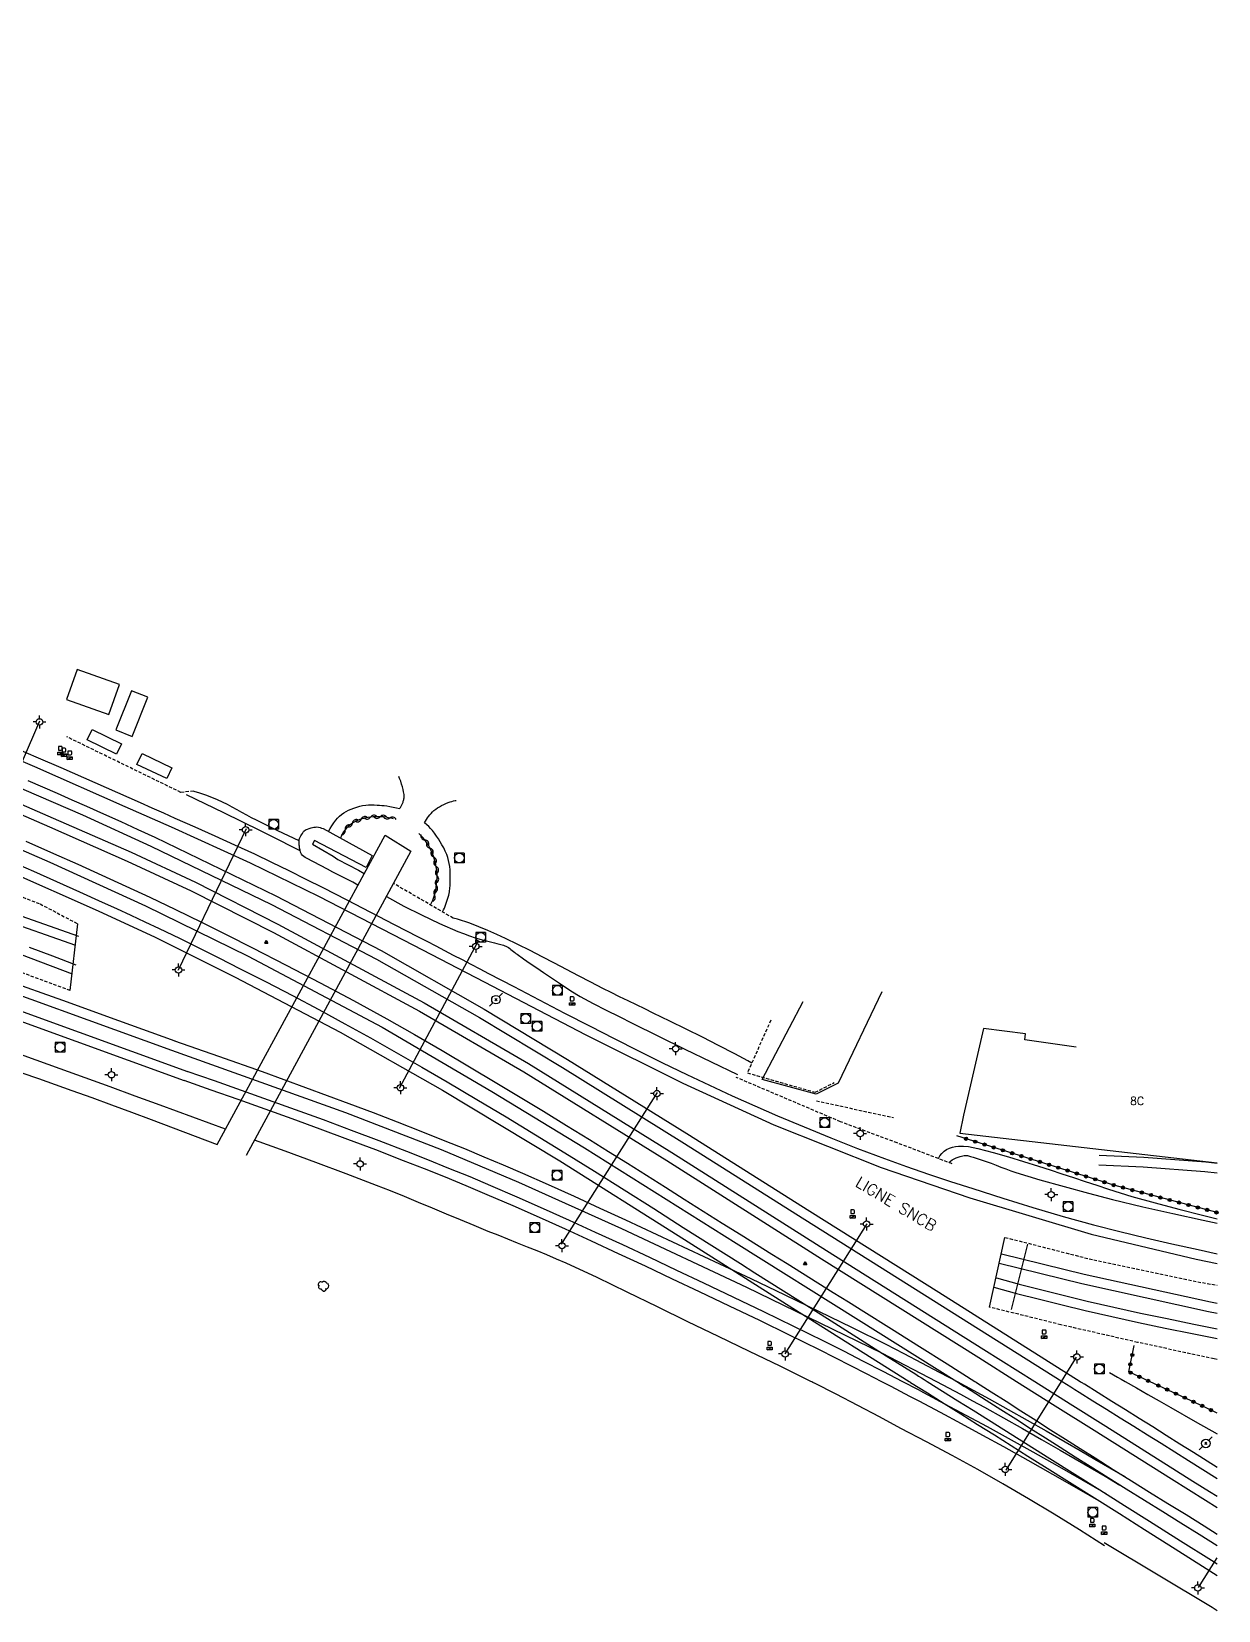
# Model space of a CAD drawing. Header units: millimetres. Extents: x 185000 to 186000, y 127999 to 129000.
# Drawn here: x 185816.1 to 186000.2, y 128635.5 to 128880.3 of the extents above; entities that cross this region are included whole.
import ezdxf
from ezdxf.enums import TextEntityAlignment as Align

# ---------------------------------------------------------------- set-up
doc = ezdxf.new("R2010")
doc.units = ezdxf.units.MM
doc.linetypes.add('DASHED', pattern=[0.75, 0.5, -0.25])
doc.layers.get('0').update_dxf_attribs({"linetype": 'CONTINUOUS'})
for name, color, linetype in [('W0101', 7, 'CONTINUOUS'), ('W0104', 1, 'CONTINUOUS'), ('W0105', 7, 'CONTINUOUS'), ('W0112', 1, 'DASHED'), ('W0120', 7, 'CONTINUOUS'), ('W0211', 2, 'CONTINUOUS'), ('W0214', 2, 'CONTINUOUS'), ('W0300', 7, 'CONTINUOUS'), ('W0310', 3, 'CONTINUOUS'), ('W0323', 7, 'CONTINUOUS'), ('W0333', 7, 'CONTINUOUS'), ('W0420', 7, 'CONTINUOUS'), ('W0438', 7, 'CONTINUOUS'), ('W0439', 7, 'CONTINUOUS'), ('W0473', 7, 'CONTINUOUS'), ('W0610', 7, 'CONTINUOUS'), ('W0611', 7, 'CONTINUOUS'), ('W0700', 7, 'CONTINUOUS'), ('W0850', 7, 'CONTINUOUS'), ('W0989', 7, 'CONTINUOUS'), ('W0991', 7, 'CONTINUOUS'), ('W1102', 7, 'CONTINUOUS')]:
    doc.layers.add(name, color=color, linetype=linetype)
doc.styles.get("Standard").update_dxf_attribs({"font": 'romans.shx', "width": 0.85})

# ---------------------------------------------------------------- blocks, each defined once
blk = doc.blocks.new('croix')
for p, q in [((-3, 0), (3, 0)), ((0, -3), (0, 3))]:
    blk.add_line(p, q)
blk = doc.blocks.new('T818')
at = {"color": 16, "linetype": 'Continuous', "xscale": 0.0001666666666666667, "yscale": 0.0001666666666666667}
blk.add_blockref('croix', (0, 0), dxfattribs=at)
blk = doc.blocks.new('T610')
for p, q in [((-0.500001, 0), (-1.000002, 0)), ((0, 0.500001), (0, 1.000002)), ((0.500001, 0), (1.000002, 0)), ((0, -0.500001), (0, -1.000002))]:
    blk.add_line(p, q)
blk.add_ellipse((0, 0), major_axis=(-0.353554, 0.353554), ratio=1, start_param=3.926990817, end_param=10.2101761242)
blk = doc.blocks.new('T420')
for p, q in [((0.75, 0.75), (-0.75, 0.75)), ((-0.75, 0.75), (-0.75, -0.75)), ((0.75, 0.75), (0.75, -0.75)), ((0.75, -0.75), (-0.75, -0.75))]:
    blk.add_line(p, q)
blk.add_ellipse((0, 0), major_axis=(-0.53, 0.53), ratio=1, start_param=3.926991, end_param=10.210176)
blk = doc.blocks.new('T438')
for p, q in [((-0.4, 0.2), (0.4, 0.2)), ((-0.4, -0.2), (-0.4, 0.2)), ((0.15, 1.1), (-0.3, 1.1)), ((-0.3, 1.1), (-0.3, 0.5)), ((-0.3, 0.5), (0.15, 0.5)), ((0.3, 0.65), (0.3, 0.95)), ((0.4, 0.2), (0.4, -0.2))]:
    blk.add_line(p, q)
at = {"flags": 128}
for points in [[(-0.4, -0.2), (0.4, 0.2)], [(0.4, -0.2), (-0.4, -0.2)]]:
    blk.add_lwpolyline(points, dxfattribs=at)
for centre, major_axis, start_param, end_param in [((0.15, 0.95), (0.106, -0.106), 0.785398, 2.356194), ((0.15, 0.65), (0.106, 0.106), 3.926991, 5.497787)]:
    blk.add_ellipse(centre, major_axis=major_axis, ratio=1, start_param=start_param, end_param=end_param)
blk = doc.blocks.new('T473')
for p, q in [((-0.166667, 0.166667), (0.166667, -0.166667)), ((-0.166667, -0.166667), (0.166667, 0.166667)), ((0.500001, 0.500001), (1.000002, 1.000002)), ((-1.000002, -1.000002), (-0.500001, -0.500001))]:
    blk.add_line(p, q)
blk.add_ellipse((0, 0), major_axis=(0.471405, 0.471405), ratio=1, start_param=5.4977871438, end_param=11.780972451)
blk = doc.blocks.new('T850')
for p, q in [((-0.25, -0.15), (0, 0.32)), ((0, 0.32), (0.25, -0.15)), ((-0.25, -0.15), (0.25, -0.15))]:
    blk.add_line(p, q)
for major_axis in [(-0.106, 0.106), (-0.0354, 0.0354), (-0.0236, 0.0236)]:
    blk.add_ellipse((0, 0), major_axis=major_axis, ratio=1, start_param=3.926991, end_param=10.210176)
blk = doc.blocks.new('T300')
for p, q in [((-0.8, 0.51), (-0.86, 0.34)), ((-0.86, 0.34), (-0.86, 0.17)), ((-0.86, 0.17), (-0.74, 0.06)), ((-0.69, 0.63), (-0.8, 0.51)), ((-0.8, -0.06), (-0.74, 0.06)), ((-0.74, 0.06), (-0.69, 0.11)), ((-0.57, 0.69), (-0.69, 0.63)), ((-0.46, 0.69), (-0.57, 0.69)), ((-0.29, 0.63), (-0.46, 0.69)), ((-0.29, 0.63), (-0.17, 0.74)), ((-0.23, 0.57), (-0.29, 0.63)), ((-0.17, 0.74), (-0.06, 0.8)), ((-0.06, 0.8), (0.06, 0.8)), ((0.06, 0.8), (0.23, 0.74)), ((0.23, 0.74), (0.34, 0.63)), ((0.34, 0.63), (0.4, 0.51)), ((0.46, 0.46), (0.34, 0.46)), ((0.4, 0.51), (0.4, 0.46)), ((0.57, 0.4), (0.46, 0.46)), ((0.57, 0.4), (0.69, 0.29)), ((0.69, 0.29), (0.74, 0.17)), ((0.74, 0.06), (0.69, -0.17)), ((0.74, 0.17), (0.74, 0.06)), ((-0.8, -0.17), (-0.8, -0.06)), ((-0.8, -0.23), (-0.8, -0.17)), ((-0.74, -0.34), (-0.8, -0.23)), ((-0.69, -0.4), (-0.74, -0.34)), ((-0.51, -0.46), (-0.69, -0.4)), ((-0.4, -0.46), (-0.51, -0.46)), ((-0.4, -0.46), (-0.34, -0.46)), ((-0.34, -0.46), (-0.34, -0.4)), ((-0.34, -0.51), (-0.34, -0.46)), ((-0.29, -0.63), (-0.34, -0.51)), ((-0.17, -0.74), (-0.29, -0.63)), ((-0.06, -0.8), (-0.17, -0.74)), ((0.06, -0.8), (-0.06, -0.8)), ((0.17, -0.74), (0.06, -0.8)), ((0.23, -0.69), (0.17, -0.74)), ((0.29, -0.46), (0.23, -0.46)), ((0.29, -0.63), (0.23, -0.69)), ((0.46, -0.4), (0.29, -0.46)), ((0.34, -0.51), (0.29, -0.63)), ((0.34, -0.51), (0.34, -0.46)), ((0.57, -0.34), (0.46, -0.4)), ((0.63, -0.29), (0.57, -0.34)), ((0.69, -0.17), (0.63, -0.29))]:
    blk.add_line(p, q)
blk = doc.blocks.new('t323o')
at = {"color": 0, "linetype": 'Continuous'}
for radius in [0.25, 0.15]:
    blk.add_circle((0, 0), radius, dxfattribs=at)
blk = doc.blocks.new('t310o')
at = {"color": 0, "linetype": 'Continuous'}
for centre, start, end in [((-0.5, 0.38), 216.8699, 323.1304), ((0.5, -0.37), 36.8699, 143.1303)]:
    blk.add_arc(centre, 0.625, start, end, dxfattribs=at)

msp = doc.modelspace()

# ---------------------------------------------------------------- linework, layer by layer
at = {"layer": 'W0101'}
msp.add_lwpolyline([(185970.25, 128724.93), (185963.77, 128725.72), (185960.66, 128712.32), (185960.08, 128709.5), (186000, 128704.89)], dxfattribs=at)
at = {"layer": 'W0104'}
msp.add_lwpolyline([(185947.98, 128731.42), (185941.23, 128717.27), (185937.78, 128715.54), (185929.45, 128717.84), (185935.77, 128729.95)], dxfattribs=at)
at = {"layer": 'W0105'}
for points in [[(185858.77, 128752.15), (185858.54, 128752.26), (185858.33, 128752.41), (185858.15, 128752.59), (185857.99, 128752.79), (185857.84, 128753.08), (185857.75, 128753.39), (185857.69, 128753.71), (185857.65, 128754.02), (185857.63, 128754.17), (185857.62, 128754.31), (185857.6, 128754.46), (185857.6, 128754.61), (185857.6, 128754.75), (185857.61, 128754.9), (185857.63, 128755.05), (185857.67, 128755.19), (185857.75, 128755.41), (185857.87, 128755.6), (185858, 128755.79), (185858.12, 128755.97), (185858.17, 128756.07), (185858.22, 128756.17), (185858.28, 128756.27), (185858.35, 128756.35), (185858.61, 128756.53), (185858.89, 128756.66), (185859.18, 128756.76), (185859.47, 128756.84), (185859.69, 128756.9), (185859.91, 128756.95), (185860.13, 128756.98), (185860.36, 128756.99), (185860.61, 128756.96), (185860.85, 128756.91), (185861.09, 128756.83), (185861.32, 128756.73)], [(185861.32, 128756.73), (185868.94, 128752.59), (185867.98, 128750.7), (185860.01, 128754.88), (185859.69, 128754.34), (185862.88, 128752.45), (185863.62, 128751.96), (185866.82, 128750.29), (185867.71, 128749.79)], [(185866.71, 128747.95), (185865.94, 128748.43), (185862.81, 128749.99), (185862.03, 128750.44), (185858.77, 128752.15)]]:
    msp.add_lwpolyline(points, dxfattribs=at)
at = {"layer": 'W0112'}
for points in [[(185591.05, 128836.98), (185611.86, 128831.16), (185637.85, 128821.73), (185652.12, 128816.21), (185672.92, 128807.13), (185699.26, 128795.79), (185724.9, 128784.77), (185759.96, 128769.62), (185788.44, 128756.73), (185802.83, 128750.64), (185817.42, 128745.07), (185823.29, 128741.96)], [(185822.11, 128731.63), (185798.98, 128740.16), (185772.15, 128749.79), (185738.93, 128761.85), (185711.72, 128771.59), (185681.34, 128782.46), (185666.58, 128787.48), (185660.19, 128789.57), (185635.85, 128796.96), (185618.24, 128801.93), (185603.41, 128805.63), (185581.82, 128810.84), (185567.55, 128813.69)], [(185841.25, 128762.56), (185839.25, 128762.35), (185821.57, 128770.98)], [(185881.52, 128742.85), (185872.24, 128748.24)], [(185930.77, 128727.01), (185930.77, 128727.01), (185927.13, 128718.85), (185937.67, 128715.86), (185940.6, 128717.35)], [(185958.88, 128704.76), (185950.38, 128707.99), (185941.59, 128711.27), (185925.4, 128718.15)], [(185937.83, 128714.52), (185949.81, 128711.93)], [(185967.09, 128693.35), (185980.85, 128689.84), (185996.98, 128686.46), (186000, 128685.92)], [(186000, 128674.43), (185999.52, 128674.51), (185987.67, 128677.06), (185975.77, 128679.79), (185964.7, 128682.53)]]:
    msp.add_lwpolyline(points, dxfattribs=at)
at = {"layer": 'W0120'}
for points in [[(185844.88, 128707.76), (185870.94, 128755.72), (185874.94, 128753.22), (185849.4, 128706.02)], [(185822.11, 128731.63), (185823.29, 128741.96)], [(185964.7, 128682.53), (185967.09, 128693.35)]]:
    msp.add_lwpolyline(points, dxfattribs=at)
at = {"layer": 'W0211'}
for points in [[(185840.11, 128762.03), (185842.99, 128760.65), (185845.86, 128759.26), (185848.72, 128757.85), (185851.58, 128756.44), (185853.12, 128755.67), (185854.66, 128754.89), (185856.19, 128754.11), (185857.72, 128753.32)], [(185871.14, 128746.21), (185873.85, 128744.73), (185876.6, 128743.34), (185879.39, 128742.03), (185882.21, 128740.8), (185883.11, 128740.45), (185884.01, 128740.13), (185884.93, 128739.82), (185885.85, 128739.54), (185886.25, 128739.42), (185886.66, 128739.32), (185887.07, 128739.22), (185887.48, 128739.12), (185887.89, 128739.03), (185888.29, 128738.93), (185888.7, 128738.82), (185889.1, 128738.7), (185889.3, 128738.64), (185889.49, 128738.57), (185889.68, 128738.5), (185889.86, 128738.4), (185890.07, 128738.28), (185890.28, 128738.14), (185890.47, 128738), (185890.66, 128737.85), (185890.85, 128737.7), (185891.04, 128737.54), (185891.23, 128737.39), (185891.42, 128737.25), (185892.43, 128736.54), (185893.45, 128735.83), (185894.47, 128735.13), (185895.49, 128734.44), (185896.9, 128733.49), (185898.32, 128732.54), (185899.75, 128731.6), (185901.2, 128730.72), (185903.19, 128729.62), (185905.22, 128728.59), (185907.26, 128727.58), (185909.29, 128726.58), (185913.36, 128724.55), (185917.43, 128722.55), (185921.52, 128720.56), (185925.61, 128718.59)], [(185836.04, 128713.87), (185832.17, 128715.27), (185828.3, 128716.68), (185824.43, 128718.08), (185820.56, 128719.48), (185814.96, 128721.5), (185809.36, 128723.52), (185803.75, 128725.53), (185798.14, 128727.54), (185793.77, 128729.08), (185789.39, 128730.62), (185785.01, 128732.16), (185780.63, 128733.68)], [(185846.17, 128710.13), (185836.04, 128713.87)], [(185936.99, 128671), (185932.24, 128673.35), (185927.46, 128675.66), (185922.68, 128677.95), (185917.9, 128680.25), (185913.2, 128682.55), (185908.51, 128684.87), (185903.81, 128687.14), (185899.05, 128689.33), (185897.55, 128689.98), (185896.05, 128690.62), (185894.53, 128691.24), (185893.02, 128691.85), (185891.5, 128692.45), (185889.98, 128693.06), (185888.46, 128693.67), (185886.94, 128694.28), (185884.78, 128695.17), (185882.62, 128696.07), (185880.46, 128696.97), (185878.3, 128697.87), (185876.14, 128698.77), (185873.97, 128699.66), (185871.8, 128700.54), (185869.62, 128701.4), (185864.91, 128703.21), (185860.18, 128704.98), (185855.44, 128706.71), (185850.69, 128708.4)], [(185958.39, 128704.95), (185958.92, 128705.36), (185959.5, 128705.68), (185960.13, 128705.91), (185960.78, 128706.03), (185961.26, 128706.02), (185961.73, 128705.91), (185962.17, 128705.76), (185962.61, 128705.62), (185963.39, 128705.38), (185964.17, 128705.11), (185964.94, 128704.83), (185965.71, 128704.54), (185966.47, 128704.25), (185967.24, 128703.96), (185968.01, 128703.68), (185968.79, 128703.43), (185972.52, 128702.29), (185976.26, 128701.22), (185980.02, 128700.21), (185983.79, 128699.24), (185988.46, 128698.1), (185993.15, 128697.03), (185997.85, 128696), (186000, 128695.53)], [(185982.53, 128645.52), (185978.64, 128648), (185974.71, 128650.44), (185970.76, 128652.82), (185966.78, 128655.15), (185962.86, 128657.36), (185958.9, 128659.51), (185954.93, 128661.62), (185950.95, 128663.73), (185947.61, 128665.5), (185944.27, 128667.27), (185940.91, 128669.01), (185937.54, 128670.72), (185937.41, 128670.79), (185937.27, 128670.86), (185937.13, 128670.93), (185936.99, 128671)], [(185983.31, 128672.38), (185983.92, 128672.04), (185984.53, 128671.69), (185985.13, 128671.35), (185985.74, 128671)], [(185985.74, 128671), (185987.5, 128669.99), (185989.27, 128668.98), (185991.03, 128667.98), (185992.79, 128666.97), (185996.59, 128664.81), (186000, 128662.89)]]:
    msp.add_lwpolyline(points, dxfattribs=at)
at = {"layer": 'W0214'}
for points in [[(185841.25, 128762.56), (185842.18, 128762.28), (185843.09, 128761.97), (185844, 128761.63), (185844.89, 128761.25), (185845.66, 128760.89), (185846.43, 128760.51), (185847.19, 128760.11), (185847.93, 128759.7), (185848.68, 128759.29), (185849.43, 128758.88), (185850.18, 128758.47), (185850.94, 128758.08), (185852.59, 128757.26), (185854.25, 128756.45), (185855.91, 128755.66), (185857.58, 128754.88)], [(185927.8, 128720.37), (185927.2, 128720.72), (185926.53, 128721.1), (185925.86, 128721.47), (185925.18, 128721.83), (185922.68, 128723.12), (185920.16, 128724.38), (185917.63, 128725.61), (185915.11, 128726.85), (185913.81, 128727.49), (185912.52, 128728.13), (185911.22, 128728.77), (185909.92, 128729.4), (185908.62, 128730.04), (185907.32, 128730.67), (185906.03, 128731.32), (185904.74, 128731.96), (185902.84, 128732.92), (185900.96, 128733.9), (185899.08, 128734.88), (185897.21, 128735.87), (185895.32, 128736.85), (185893.44, 128737.82), (185891.54, 128738.77), (185889.62, 128739.68), (185888.25, 128740.32), (185886.87, 128740.94), (185885.48, 128741.53), (185884.07, 128742.07), (185883.44, 128742.29), (185882.8, 128742.5), (185882.16, 128742.69), (185881.52, 128742.85)], [(185779.74, 128731.69), (185785.22, 128729.59), (185790.7, 128727.52), (185796.2, 128725.47), (185801.7, 128723.45), (185804.28, 128722.52), (185806.86, 128721.6), (185809.45, 128720.68), (185812.03, 128719.78), (185814.62, 128718.87), (185817.2, 128717.96), (185819.79, 128717.05), (185822.37, 128716.13), (185825.44, 128715.02), (185828.52, 128713.9), (185831.59, 128712.77), (185834.65, 128711.63)], [(185834.65, 128711.63), (185844.89, 128707.76)], [(185956.78, 128705.56), (185957.01, 128705.98), (185957.3, 128706.36), (185957.64, 128706.69), (185958.02, 128706.97), (185958.46, 128707.2), (185958.93, 128707.36), (185959.41, 128707.46), (185959.9, 128707.51), (185960.66, 128707.51), (185961.42, 128707.42), (185962.16, 128707.27), (185962.89, 128707.11), (185965.27, 128706.53), (185967.63, 128705.84), (185969.96, 128705.11), (185972.3, 128704.38), (185974.11, 128703.81), (185975.92, 128703.22), (185977.73, 128702.62), (185979.53, 128702.02), (185981.33, 128701.42), (185983.14, 128700.83), (185984.95, 128700.26), (185986.77, 128699.71), (185990.41, 128698.69), (185994.06, 128697.71), (185997.73, 128696.78), (186000, 128696.23)]]:
    msp.add_lwpolyline(points, dxfattribs=at)
at = {"layer": 'W0310'}
for points in [[(185872.26, 128758.23), (185871.87, 128758.34), (185871.48, 128758.43), (185871.09, 128758.49), (185870.7, 128758.54), (185870.3, 128758.57), (185869.9, 128758.58), (185869.5, 128758.57), (185869.1, 128758.55), (185868.72, 128758.52), (185868.34, 128758.47), (185867.96, 128758.4), (185867.58, 128758.31), (185867.18, 128758.19), (185866.78, 128758.04), (185866.4, 128757.87), (185866.03, 128757.67), (185865.73, 128757.49), (185865.46, 128757.28), (185865.19, 128757.05), (185864.95, 128756.8), (185864.67, 128756.45), (185864.41, 128756.08), (185864.19, 128755.68), (185864, 128755.27)], [(185878.04, 128745.04), (185878.2, 128745.33), (185878.33, 128745.63), (185878.46, 128745.93), (185878.56, 128746.24), (185878.69, 128746.71), (185878.8, 128747.19), (185878.88, 128747.68), (185878.94, 128748.16), (185878.97, 128748.42), (185878.99, 128748.68), (185879, 128748.94), (185879.01, 128749.2), (185879.01, 128749.46), (185879, 128749.72), (185878.99, 128749.98), (185878.96, 128750.24), (185878.88, 128750.81), (185878.76, 128751.38), (185878.61, 128751.93), (185878.43, 128752.48), (185878.2, 128753.06), (185877.94, 128753.63), (185877.65, 128754.18), (185877.32, 128754.71), (185877.07, 128755.05), (185876.8, 128755.37), (185876.5, 128755.68), (185876.19, 128755.96)]]:
    msp.add_lwpolyline(points, dxfattribs=at)
at = {"layer": 'W0323'}
for points in [[(186000, 128697.18), (185983.97, 128701.44), (185964.9, 128707.43), (185959.62, 128709.09)], [(185989.52, 128671), (185986.28, 128672.5), (185987.15, 128676.58)], [(186000, 128666.1), (185997.44, 128667.34), (185989.52, 128671)]]:
    msp.add_lwpolyline(points, dxfattribs=at)
at = {"layer": 'W0333'}
for points in [[(185821.55, 128776.74), (185828.1, 128774.42), (185829.75, 128779.1), (185823.2, 128781.42)], [(185831.62, 128778.1), (185829.19, 128772.03), (185831.7, 128771.02), (185834.13, 128777.1)]]:
    msp.add_lwpolyline(points, close=True, dxfattribs=at)
for points in [[(185873.2, 128759.83), (185873.33, 128760.01), (185873.45, 128760.21), (185873.55, 128760.41), (185873.64, 128760.61), (185873.69, 128760.73), (185873.73, 128760.86), (185873.77, 128760.98), (185873.81, 128761.11), (185873.84, 128761.23), (185873.86, 128761.36), (185873.88, 128761.49), (185873.89, 128761.62), (185873.88, 128762.02), (185873.82, 128762.42), (185873.73, 128762.8), (185873.64, 128763.19), (185873.51, 128763.63), (185873.37, 128764.07), (185873.2, 128764.5), (185873.05, 128764.83)], [(185862.18, 128756.27), (185862.41, 128756.73), (185862.68, 128757.18), (185862.97, 128757.62), (185863.29, 128758.03), (185863.56, 128758.35), (185863.86, 128758.65), (185864.18, 128758.93), (185864.52, 128759.19), (185864.89, 128759.41), (185865.29, 128759.61), (185865.69, 128759.77), (185866.1, 128759.92), (185866.54, 128760.07), (185867, 128760.2), (185867.46, 128760.31), (185867.93, 128760.38), (185868.37, 128760.42), (185868.82, 128760.43), (185869.26, 128760.41), (185869.7, 128760.39), (185870.08, 128760.37), (185870.45, 128760.34), (185870.82, 128760.3), (185871.2, 128760.25), (185871.7, 128760.16), (185872.2, 128760.07), (185872.7, 128759.95), (185873.2, 128759.83)], [(185877.06, 128757.61), (185877.2, 128757.88), (185877.35, 128758.13), (185877.51, 128758.39), (185877.69, 128758.63), (185877.88, 128758.87), (185878.08, 128759.1), (185878.29, 128759.32), (185878.51, 128759.52), (185878.8, 128759.74), (185879.09, 128759.94), (185879.4, 128760.13), (185879.71, 128760.3), (185880.04, 128760.47), (185880.37, 128760.62), (185880.71, 128760.76), (185881.05, 128760.88), (185881.3, 128760.96), (185881.57, 128761.03), (185881.83, 128761.09), (185881.97, 128761.11)], [(185879.86, 128743.82), (185880, 128744.12), (185880.14, 128744.42), (185880.26, 128744.73), (185880.37, 128745.04), (185880.53, 128745.5), (185880.68, 128745.97), (185880.81, 128746.44), (185880.91, 128746.92), (185880.95, 128747.14), (185880.97, 128747.36), (185881, 128747.59), (185881.01, 128747.81), (185881.02, 128748.04), (185881.03, 128748.26), (185881.04, 128748.49), (185881.04, 128748.71), (185881.05, 128749.25), (185881.05, 128749.79), (185881.02, 128750.33), (185880.97, 128750.87), (185880.89, 128751.34), (185880.79, 128751.81), (185880.66, 128752.27), (185880.5, 128752.72), (185880.28, 128753.24), (185880.03, 128753.74), (185879.75, 128754.22), (185879.47, 128754.71), (185879.2, 128755.15), (185878.92, 128755.58), (185878.62, 128756.01), (185878.3, 128756.42), (185878.01, 128756.74), (185877.71, 128757.05), (185877.39, 128757.34), (185877.06, 128757.61)], [(185982.49, 128646.04), (185999.21, 128635.99), (186000, 128635.49)]]:
    msp.add_lwpolyline(points, dxfattribs=at)
at = {"layer": 'W0439'}
for points in [[(185825.52, 128772.11), (185830.06, 128769.9), (185829.27, 128768.28), (185824.74, 128770.49)], [(185833.26, 128768.37), (185837.88, 128766.16), (185837.08, 128764.49), (185832.46, 128766.7)]]:
    msp.add_lwpolyline(points, close=True, dxfattribs=at)
at = {"layer": 'W0611'}
for points in [[(185817.34, 128773.41), (185806.99, 128749.47)], [(185849.39, 128756.72), (185838.82, 128734.79)], [(185873.2, 128716.49), (185885.28, 128739.1)], [(185913.16, 128715.8), (185898.24, 128692.29)], [(185933.02, 128675.29), (185945.73, 128695.45)], [(185968.12, 128682.17), (185970.62, 128692.28)], [(185978.13, 128674.75), (185975.8, 128671)], [(185975.8, 128671), (185967.24, 128657.26)], [(185997.12, 128639.03), (186000, 128643.66)]]:
    msp.add_lwpolyline(points, dxfattribs=at)
at = {"layer": 'W0700'}
for points in [[(185582.31, 128880.34), (185596.99, 128873.89), (185643.48, 128854.12), (185667.11, 128843.86), (185684.81, 128835.65), (185698.98, 128828.41), (185711.19, 128821.84), (185723.02, 128814.91), (185733.39, 128808.99), (185747.64, 128800.61), (185761.24, 128792.57), (185771.48, 128786.69), (185779.36, 128782.58), (185787.11, 128778.98), (185801.12, 128772.97), (185816.55, 128766.35), (185830.57, 128760.18), (185837.74, 128757.01)], [(185593.58, 128855.07), (185605.26, 128851.18), (185615.26, 128847.55), (185627.82, 128842.73), (185638.32, 128838.44), (185649.86, 128833.53), (185665.91, 128826.7), (185683.05, 128819.48), (185702.19, 128811.2), (185718.27, 128804.33), (185734.01, 128797.54), (185755.5, 128788.47), (185773.62, 128780.73), (185794.67, 128771.63), (185814.92, 128762.82), (185824, 128758.85), (185834.6, 128754.03)], [(185595.62, 128850.31), (185604.93, 128847.16), (185616.66, 128842.96), (185628.93, 128838.22), (185640.67, 128833.43), (185657.34, 128826.32), (185675.68, 128818.5), (185694.69, 128810.36), (185716.44, 128801.07), (185735.1, 128792.99), (185754.88, 128784.48), (185775.99, 128775.48), (185800.61, 128764.96), (185818.87, 128757.01), (185830.95, 128751.69), (185840.86, 128747.07)], [(185596.09, 128851.73), (185605.42, 128848.57), (185617.18, 128844.37), (185629.48, 128839.62), (185641.24, 128834.81), (185657.93, 128827.7), (185676.27, 128819.88), (185695.28, 128811.73), (185717.04, 128802.45), (185735.69, 128794.37), (185755.47, 128785.86), (185776.58, 128776.85), (185801.21, 128766.34), (185819.47, 128758.38), (185831.57, 128753.06), (185841.51, 128748.41)], [(185594.82, 128845.33), (185606.68, 128841.29), (185620.54, 128835.99), (185635.72, 128830), (185649.84, 128824.02), (185667.78, 128816.38), (185687.87, 128807.75), (185708.03, 128799.19), (185723.04, 128792.71), (185737.5, 128786.43), (185761.76, 128776.2), (185781.7, 128767.65), (185801.71, 128759.02), (185818.92, 128751.51), (185833.8, 128744.74)], [(185595.27, 128841.34), (185605.83, 128837.54), (185618.78, 128832.63), (185633.43, 128826.88), (185646.52, 128821.3), (185662.18, 128814.64), (185679.94, 128807.07), (185697.01, 128799.79), (185715.35, 128791.9), (185736.18, 128783.04), (185756.36, 128774.32), (185778.43, 128764.87), (185795.53, 128757.51), (185812.22, 128750.31), (185826.46, 128743.98), (185835.26, 128739.91)], [(185595.08, 128827.98), (185608.1, 128823.92), (185620.67, 128819.74), (185634.27, 128814.6), (185647.31, 128809.53), (185661.83, 128803.13), (185677.79, 128795.71), (185692.1, 128788.51), (185708.87, 128780), (185725.25, 128772.16), (185737.73, 128766.46), (185753.11, 128759.97), (185772.33, 128752.56), (185792.28, 128745.29), (185808.03, 128739.65), (185822.41, 128734.23)], [(185583.19, 128804.35), (185607.97, 128798.5), (185630.44, 128792.48), (185657.64, 128784.21), (185677.96, 128777.4), (185698.75, 128769.87), (185719.21, 128762.55), (185744.78, 128753.38), (185768.31, 128744.94), (185793.74, 128735.88), (185814.81, 128728.34), (185840.3, 128719.08)], [(185589.86, 128805.35), (185617.3, 128798.35), (185638.16, 128792.46), (185663, 128784.71), (185682.28, 128778), (185704.63, 128770.14), (185725.37, 128762.69), (185749.8, 128753.85), (185774.81, 128745.02), (185802.95, 128734.97), (185837.81, 128722.4)], [(185582.86, 128802.89), (185607.6, 128797.05), (185630.02, 128791.04), (185657.18, 128782.78), (185677.46, 128775.98), (185698.24, 128768.46), (185718.71, 128761.14), (185744.28, 128751.97), (185767.8, 128743.53), (185793.23, 128734.47), (185814.3, 128726.93), (185839.78, 128717.67)], [(185813.3, 128769.39), (185817.15, 128767.72), (185820.66, 128766.19), (185824.17, 128764.65), (185827.67, 128763.1), (185831.17, 128761.56), (185832.97, 128760.76), (185834.76, 128759.97), (185836.55, 128759.18), (185838.35, 128758.38)], [(185815.52, 128764.2), (185817.79, 128763.21), (185820.07, 128762.22), (185822.34, 128761.22), (185824.61, 128760.21), (185827.27, 128759.02), (185829.93, 128757.82), (185832.58, 128756.61), (185835.23, 128755.39)], [(185837.74, 128757.01), (185850.02, 128751.45), (185860.61, 128746.24), (185875.36, 128738.64), (185886.29, 128732.96), (185902.06, 128724.76), (185917.12, 128717.24), (185931.24, 128710.82), (185947.89, 128704.16), (185961.63, 128699.49), (185980.45, 128693.84), (185996.73, 128689.97), (186000, 128689.31)], [(185838.34, 128758.38), (185841.43, 128757.03), (185844.52, 128755.64), (185847.6, 128754.24), (185850.66, 128752.8), (185853.33, 128751.53), (185855.99, 128750.22), (185858.64, 128748.9), (185861.29, 128747.58), (185864.99, 128745.7), (185868.68, 128743.79), (185872.37, 128741.88), (185876.05, 128739.97), (185877.42, 128739.26), (185878.79, 128738.55), (185880.15, 128737.84), (185881.52, 128737.13), (185882.89, 128736.42), (185884.25, 128735.71), (185885.62, 128735), (185886.98, 128734.29), (185890.92, 128732.23), (185894.86, 128730.18), (185898.79, 128728.13), (185902.74, 128726.1), (185906.48, 128724.19), (185910.23, 128722.29), (185913.99, 128720.42), (185917.76, 128718.59), (185921.26, 128716.94), (185924.76, 128715.32), (185928.29, 128713.74), (185931.83, 128712.2), (185935.95, 128710.47), (185940.08, 128708.78), (185944.23, 128707.15), (185948.41, 128705.57), (185951.81, 128704.34), (185955.22, 128703.16), (185958.65, 128702.03), (185962.09, 128700.91), (185966.76, 128699.44), (185971.43, 128697.99), (185976.13, 128696.6), (185980.84, 128695.29), (185984.88, 128694.25), (185988.93, 128693.27), (185992.99, 128692.34), (185997.06, 128691.44), (186000, 128690.8)], [(185815.23, 128754.78), (185819.53, 128752.88), (185823.26, 128751.2), (185826.99, 128749.52), (185830.71, 128747.82), (185834.43, 128746.11)], [(185835.23, 128755.39), (185853.99, 128746.3), (185870.31, 128737.81), (185886.33, 128728.72), (185899.25, 128720.95), (185917.76, 128709.43), (185936.83, 128697.41), (185956.81, 128684.84), (185978.77, 128671)], [(185812.83, 128751.69), (185816.4, 128750.12), (185819.96, 128748.54), (185823.53, 128746.95), (185827.08, 128745.35), (185829.29, 128744.34), (185831.5, 128743.32), (185833.7, 128742.3), (185835.9, 128741.26)], [(185834.6, 128754.03), (185853.32, 128744.96), (185869.59, 128736.49), (185885.57, 128727.42), (185898.46, 128719.67), (185916.97, 128708.16), (185936.03, 128696.14), (185956.01, 128683.57), (185975.95, 128671)], [(185798.79, 128747.12), (185822.92, 128738.65)], [(185799.29, 128748.53), (185823.41, 128740.07)], [(185840.86, 128747.07), (185853.63, 128740.61), (185876.26, 128728.43), (185892.44, 128719.01), (185914.62, 128705.26), (185938.61, 128690.04), (185963.01, 128674.7), (185968.89, 128671)], [(185841.51, 128748.41), (185854.32, 128741.94), (185876.99, 128729.74), (185893.21, 128720.3), (185915.41, 128706.53), (185939.41, 128691.3), (185963.81, 128675.97), (185971.71, 128671)], [(185833.8, 128744.74), (185849.7, 128736.93), (185870.49, 128725.93), (185887.52, 128715.97), (185901.86, 128707.23), (185925.37, 128692.45), (185944.39, 128680.57), (185959.61, 128671)], [(185834.44, 128746.1), (185838.45, 128744.19), (185842.44, 128742.24), (185846.42, 128740.27), (185850.38, 128738.26), (185855.62, 128735.57), (185860.85, 128732.84), (185866.05, 128730.07), (185871.22, 128727.24), (185875.52, 128724.8), (185879.8, 128722.31), (185884.05, 128719.79), (185888.29, 128717.26), (185891.9, 128715.09), (185895.49, 128712.91), (185899.07, 128710.71), (185902.64, 128708.51), (185905.59, 128706.67), (185908.54, 128704.83), (185911.48, 128702.98), (185914.42, 128701.13), (185917.35, 128699.28), (185920.29, 128697.42), (185923.23, 128695.57), (185926.17, 128693.72), (185928.54, 128692.24), (185930.92, 128690.75), (185933.3, 128689.27), (185935.68, 128687.78), (185938.06, 128686.3), (185940.44, 128684.81), (185942.81, 128683.33), (185945.19, 128681.84), (185949.5, 128679.14), (185953.81, 128676.43), (185958.12, 128673.72), (185962.42, 128671)], [(185835.26, 128739.91), (185847.69, 128733.72), (185863.98, 128725.17), (185879.82, 128716.16), (185898.03, 128705.2), (185916.39, 128693.63), (185934.17, 128682.37), (185952.21, 128671)], [(185835.91, 128741.26), (185839.04, 128739.73), (185842.16, 128738.19), (185845.27, 128736.63), (185848.37, 128735.05), (185852.47, 128732.95), (185856.57, 128730.83), (185860.64, 128728.67), (185864.7, 128726.48), (185868.7, 128724.27), (185872.67, 128722.03), (185876.63, 128719.75), (185880.58, 128717.46), (185885.16, 128714.75), (185889.73, 128712.02), (185894.28, 128709.26), (185898.82, 128706.48), (185903.43, 128703.61), (185908.02, 128700.71), (185912.61, 128697.8), (185917.19, 128694.9), (185919.42, 128693.49), (185921.64, 128692.09), (185923.86, 128690.68), (185926.08, 128689.27), (185928.3, 128687.86), (185930.53, 128686.45), (185932.75, 128685.05), (185934.97, 128683.64), (185939.54, 128680.76), (185944.11, 128677.87), (185948.68, 128674.99), (185953.25, 128672.12), (185953.7, 128671.84), (185954.14, 128671.56), (185954.58, 128671.28), (185955.03, 128671)], [(185815.76, 128738.37), (185819.36, 128737.01), (185822.95, 128735.63)], [(185812.18, 128733.25), (185820.89, 128730.11), (185829.61, 128726.96), (185838.32, 128723.81)], [(185837.81, 128722.4), (185864.82, 128712.71), (185879.66, 128706.95), (185891.65, 128701.93), (185907.61, 128694.7), (185927.02, 128685.6), (185947.93, 128675.42), (185956.46, 128671)], [(185838.3, 128723.81), (185845.08, 128721.45), (185851.85, 128719.05), (185858.6, 128716.6), (185865.34, 128714.11), (185869.07, 128712.71), (185872.8, 128711.27), (185876.51, 128709.82), (185880.22, 128708.34), (185883.24, 128707.11), (185886.25, 128705.86), (185889.25, 128704.6), (185892.24, 128703.31), (185896.26, 128701.54), (185900.26, 128699.73), (185904.25, 128697.9), (185908.24, 128696.06), (185913.11, 128693.81), (185917.97, 128691.54), (185922.82, 128689.25), (185927.67, 128686.95), (185932.92, 128684.44), (185938.17, 128681.92), (185943.4, 128679.36), (185948.61, 128676.76), (185951.38, 128675.34), (185954.14, 128673.91), (185956.9, 128672.46), (185959.65, 128671)], [(185839.72, 128717.7), (185843.92, 128716.25), (185848.12, 128714.78), (185852.31, 128713.29), (185856.49, 128711.78), (185860.81, 128710.19), (185865.13, 128708.59), (185869.43, 128706.95), (185873.72, 128705.29), (185876.98, 128704.01), (185880.24, 128702.71), (185883.48, 128701.38), (185886.71, 128700.02), (185890.78, 128698.27), (185894.83, 128696.47), (185898.87, 128694.65), (185902.9, 128692.81), (185907.11, 128690.87), (185911.3, 128688.91), (185915.49, 128686.93), (185919.67, 128684.94), (185924.33, 128682.71), (185928.99, 128680.49), (185933.64, 128678.23), (185938.27, 128675.95), (185940.7, 128674.73), (185943.13, 128673.49), (185945.54, 128672.25), (185947.96, 128671)], [(185840.2, 128719.11), (185844.41, 128717.67), (185848.62, 128716.2), (185852.82, 128714.7), (185857.01, 128713.19), (185861.33, 128711.6), (185865.66, 128709.99), (185869.97, 128708.36), (185874.27, 128706.69), (185877.54, 128705.4), (185880.8, 128704.1), (185884.06, 128702.77), (185887.3, 128701.41), (185891.38, 128699.64), (185895.44, 128697.84), (185899.49, 128696.02), (185903.53, 128694.17), (185907.74, 128692.23), (185911.94, 128690.26), (185916.13, 128688.28), (185920.32, 128686.29), (185924.98, 128684.07), (185929.65, 128681.83), (185934.31, 128679.58), (185938.94, 128677.29), (185942.02, 128675.74), (185945.09, 128674.17), (185948.14, 128672.59), (185951.2, 128671)], [(185981.7, 128706.1), (185988.61, 128705.76), (185998.22, 128705.07), (186000, 128704.85)], [(185981.63, 128704.61), (185988.52, 128704.26), (185998.07, 128703.57), (186000, 128703.34)], [(185966.57, 128690.81), (185979.37, 128687.63), (185998.98, 128683.33), (186000, 128683.13)], [(185966.2, 128689.35), (185979.03, 128686.17), (185998.67, 128681.86), (186000, 128681.61)], [(185965.38, 128685.6), (185968.9, 128684.66), (185972.42, 128683.74), (185975.96, 128682.86), (185979.51, 128682.01), (185983.64, 128681.06), (185987.79, 128680.15), (185991.94, 128679.27), (185996.1, 128678.42), (186000, 128677.66)], [(185965.77, 128687.05), (185969.28, 128686.11), (185972.79, 128685.2), (185976.32, 128684.32), (185979.85, 128683.47), (185983.97, 128682.52), (185988.1, 128681.61), (185992.24, 128680.74), (185996.39, 128679.89), (186000, 128679.18)], [(185947.96, 128671), (185949.4, 128670.25), (185950.84, 128669.49), (185952.29, 128668.73), (185953.73, 128667.98), (185957.02, 128666.23), (185960.32, 128664.47), (185963.6, 128662.69), (185966.87, 128660.89), (185970.66, 128658.78), (185974.44, 128656.65), (185978.2, 128654.49), (185981.95, 128652.32)], [(185951.2, 128671), (185952.01, 128670.58), (185952.81, 128670.15), (185953.62, 128669.73), (185954.43, 128669.3), (185957.73, 128667.55), (185961.03, 128665.78), (185964.32, 128664), (185967.6, 128662.2), (185971.39, 128660.09), (185975.18, 128657.95), (185978.95, 128655.79), (185982.71, 128653.62)], [(185952.21, 128671), (185952.27, 128670.96), (185952.33, 128670.92), (185952.39, 128670.89), (185952.45, 128670.85), (185955.05, 128669.22), (185957.65, 128667.58), (185960.24, 128665.96), (185962.84, 128664.33), (185965.44, 128662.7), (185968.04, 128661.07), (185970.64, 128659.44), (185973.23, 128657.81), (185977.11, 128655.37), (185980.98, 128652.94), (185984.85, 128650.5), (185988.72, 128648.06), (185993.51, 128645.03), (185998.3, 128642.01), (186000, 128640.93)], [(185955.03, 128671), (185957.4, 128669.51), (185959.78, 128668.02), (185962.15, 128666.53), (185964.53, 128665.04), (185966.91, 128663.55), (185969.28, 128662.06), (185971.66, 128660.57), (185974.03, 128659.08), (185977.91, 128656.64), (185981.78, 128654.21), (185985.65, 128651.77), (185989.52, 128649.33), (185994.31, 128646.3), (185999.11, 128643.27), (186000, 128642.71)], [(185956.46, 128671), (185958.32, 128670.01), (185960.18, 128669.01), (185962.04, 128668.01), (185963.9, 128667), (185966.85, 128665.36), (185969.79, 128663.7), (185972.73, 128662.02), (185975.66, 128660.33), (185977.98, 128659), (185980.3, 128657.65), (185982.61, 128656.3), (185984.92, 128654.94)], [(185959.61, 128671), (185960.17, 128670.65), (185960.73, 128670.29), (185961.29, 128669.94), (185961.86, 128669.58), (185964.16, 128668.12), (185966.46, 128666.66), (185968.76, 128665.19), (185971.06, 128663.72), (185973.36, 128662.26), (185975.67, 128660.79), (185977.97, 128659.33), (185980.28, 128657.87), (185983.09, 128656.1), (185985.91, 128654.34), (185988.73, 128652.59), (185991.55, 128650.83), (185994.38, 128649.08), (185997.19, 128647.32), (186000, 128645.56)], [(185959.65, 128671), (185960.89, 128670.33), (185962.14, 128669.66), (185963.38, 128668.99), (185964.62, 128668.31), (185967.58, 128666.67), (185970.53, 128665), (185973.47, 128663.32), (185976.4, 128661.63), (185978.73, 128660.3), (185981.05, 128658.95), (185983.37, 128657.6), (185985.68, 128656.24)], [(185962.42, 128671), (185962.48, 128670.96), (185962.54, 128670.92), (185962.6, 128670.89), (185962.66, 128670.85), (185964.96, 128669.39), (185967.26, 128667.92), (185969.56, 128666.46), (185971.86, 128664.99), (185974.17, 128663.52), (185976.47, 128662.06), (185978.77, 128660.6), (185981.08, 128659.14), (185983.89, 128657.37), (185986.71, 128655.61), (185989.53, 128653.85), (185992.36, 128652.1), (185995.18, 128650.35), (185998, 128648.59), (186000, 128647.33)], [(185968.89, 128671), (185974.9, 128667.22), (185980.91, 128663.45), (185986.91, 128659.67), (185992.92, 128655.89), (185995.55, 128654.23), (185998.19, 128652.57), (186000, 128651.43)], [(185971.71, 128671), (185977.21, 128667.54), (185982.72, 128664.08), (185988.22, 128660.62), (185993.72, 128657.15), (185996.25, 128655.56), (185998.79, 128653.96), (186000, 128653.2)], [(185975.95, 128671), (185976.61, 128670.58), (185977.28, 128670.17), (185977.94, 128669.75), (185978.6, 128669.34), (185980.72, 128668.01), (185982.84, 128666.69), (185984.96, 128665.37), (185987.08, 128664.05), (185989.2, 128662.73), (185991.32, 128661.41), (185993.43, 128660.08), (185995.55, 128658.76), (186000, 128655.95)], [(185978.77, 128671), (185978.93, 128670.9), (185979.09, 128670.8), (185979.24, 128670.7), (185979.4, 128670.61), (185981.52, 128669.28), (185983.64, 128667.96), (185985.76, 128666.64), (185987.88, 128665.32), (185990, 128664), (185992.11, 128662.68), (185994.23, 128661.35), (185996.35, 128660.03), (186000, 128657.72)]]:
    msp.add_lwpolyline(points, dxfattribs=at)
at = {"layer": 'W1102'}
msp.add_lwpolyline([(185978.11, 128722.86), (185970.15, 128723.97), (185970.25, 128724.93)], dxfattribs=at)

# ---------------------------------------------------------------- block references
at = {"layer": 'W0300'}
msp.add_blockref('T300', (185861.44, 128685.77), dxfattribs=at)
at = {"layer": 'W0310'}
for p, rotation in [((185864.76, 128756.56), 230.9151739064434), ((185865.86, 128757.57), 212.6909721951776), ((185867.22, 128758.2), 197.0461528986727), ((185868.68, 128758.51), 186.9763642179637), ((185870.18, 128758.57), 178.6855156764503), ((185871.66, 128758.39), 167.4662686706199), ((185877.12, 128754.99), 126.3051248699819), ((185877.9, 128753.71), 117.7653343308321), ((185878.48, 128752.33), 108.4503047567852), ((185878.87, 128750.88), 102.0111423016203), ((185879.01, 128749.39), 89.75088132296332), ((185878.61, 128746.42), 74.3393368061902), ((185878.91, 128747.89), 82.93074528185811)]:
    msp.add_blockref('t310o', p, dxfattribs=dict(at, rotation=rotation))
at = {"layer": 'W0323'}
for p, rotation in [((185961.05, 128708.64), 162.5798988427806), ((185962.48, 128708.19), 162.5798988427806), ((185963.91, 128707.74), 162.5798988427806), ((185965.34, 128707.3), 162.5637469887337), ((185966.77, 128706.85), 162.5637469887337), ((185968.2, 128706.4), 162.5637469887337), ((185969.64, 128705.95), 162.5637469887337), ((185971.07, 128705.5), 162.5637469887337), ((185972.5, 128705.05), 162.5637469887337), ((185973.93, 128704.6), 162.5637469887337), ((185975.36, 128704.15), 162.5637469887337), ((185976.79, 128703.7), 162.5637469887337), ((185978.22, 128703.25), 162.5637469887337), ((185979.65, 128702.8), 162.5637469887337), ((185981.08, 128702.35), 162.5637469887337), ((185982.52, 128701.9), 162.5637469887337), ((185983.95, 128701.45), 162.5637469887337), ((185985.4, 128701.07), 165.1042332093007), ((185986.85, 128700.68), 165.1042332093007), ((185988.3, 128700.29), 165.1042332093007), ((185989.74, 128699.91), 165.1042332093007), ((185991.19, 128699.52), 165.1042332093007), ((185992.64, 128699.14), 165.1042332093007), ((185994.09, 128698.75), 165.1042332093007), ((185995.54, 128698.37), 165.1042332093007), ((185996.99, 128697.98), 165.1042332093007), ((185998.44, 128697.6), 165.1042332093007), ((185999.89, 128697.21), 165.1042332093007), ((185986.53, 128673.65), 77.95509784125994), ((185986.84, 128675.11), 77.95509784125994), ((185986.58, 128672.36), 155.1818910225084), ((185987.94, 128671.73), 155.1818910225084), ((185989.3, 128671.1), 155.1818910225084), ((185990.88, 128670.37), 155.1818910225878), ((185992.24, 128669.74), 155.1818910225878), ((185993.6, 128669.11), 155.1818910225878), ((185994.97, 128668.48), 155.1818910225878), ((185996.33, 128667.85), 155.1818910225878), ((185997.69, 128667.22), 154.1682374524517), ((185999.04, 128666.56), 154.1682374524517)]:
    msp.add_blockref('t323o', p, dxfattribs=dict(at, rotation=rotation))
at = {"layer": 'W0420'}
for p in [(185853.64, 128757.4), (185882.46, 128752.18), (185885.77, 128739.9), (185897.68, 128731.64), (185892.73, 128727.28), (185894.51, 128726.08), (185820.53, 128722.84), (185939.13, 128711.12), (185897.59, 128702.97), (185976.88, 128698.13), (185894.16, 128694.83), (185981.73, 128672.95), (185980.71, 128650.69)]:
    msp.add_blockref('T420', p, dxfattribs=at)
at = {"layer": 'W0438'}
for p in [(185820.56, 128768.39), (185821.14, 128768.12), (185822.03, 128767.67), (185899.95, 128729.54), (185943.46, 128696.53), (185973.17, 128677.88), (185930.59, 128676.11), (185958.23, 128661.97), (185980.64, 128648.66), (185982.48, 128647.48)]:
    msp.add_blockref('T438', p, dxfattribs=at)
at = {"layer": 'W0473'}
for p in [(185888.14, 128730.21), (185998.23, 128661.4)]:
    msp.add_blockref('T473', p, dxfattribs=at)
at = {"layer": 'W0610'}
for p in [(185817.34, 128773.28), (185849.31, 128756.54), (185885, 128738.48), (185838.9, 128734.81), (185916.01, 128722.6), (185828.49, 128718.57), (185873.32, 128716.55), (185913.11, 128715.64), (185944.62, 128709.46), (185867.06, 128704.73), (185974.27, 128699.97), (185945.63, 128695.42), (185898.38, 128692.06), (185932.98, 128675.26), (185978.25, 128674.8), (185967.14, 128657.36), (185997.02, 128638.98)]:
    msp.add_blockref('T610', p, dxfattribs=at)
at = {"layer": 'W0611'}
for p, rotation in [((185817.34, 128773.41), 156.6242599529436), ((185849.39, 128756.72), 154.2548673298662), ((185885.28, 128739.1), 331.8864939988369), ((185838.82, 128734.79), 154.2548673298662), ((185873.2, 128716.49), 331.8864939988369), ((185913.16, 128715.8), 147.6070715314495), ((185945.73, 128695.45), 327.7751777411636), ((185898.24, 128692.29), 147.6070715314495), ((185970.62, 128692.28), 346.1118519266275), ((185968.12, 128682.17), 346.1118519266275), ((185933.02, 128675.29), 327.7751777411636), ((185978.13, 128674.75), 148.0869059810212), ((185967.24, 128657.26), 148.0869059810212), ((185997.12, 128639.03), 328.0960771038438)]:
    msp.add_blockref('T818', p, dxfattribs=dict(at, rotation=rotation))
at = {"layer": 'W0850'}
for p in [(185852.52, 128739.14), (185936.1, 128689.28)]:
    msp.add_blockref('T850', p, dxfattribs=at)

# ---------------------------------------------------------------- texts
at = {"layer": 'W0989'}
msp.add_text('LIGNE SNCB', height=1.75, rotation=329.2119, dxfattribs=at).set_placement((185950.22, 128698.53), align=Align.MIDDLE_CENTER)
at = {"layer": 'W0991'}
msp.add_text('8C', height=1.25, dxfattribs=at).set_placement((185987.58, 128714.5), align=Align.MIDDLE_CENTER)

doc.saveas('drawing.dxf')
